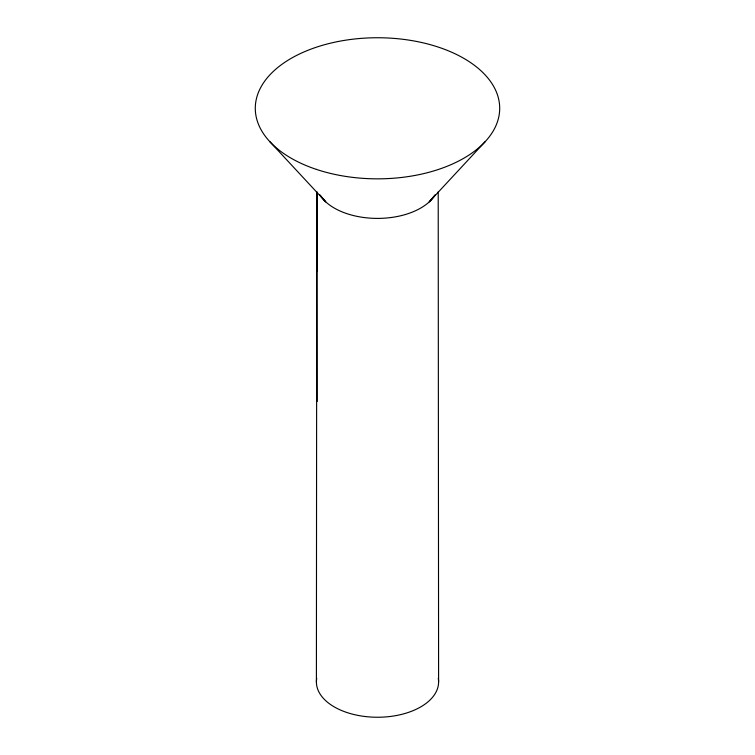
<?xml version="1.0" encoding="UTF-8"?>
<svg xmlns="http://www.w3.org/2000/svg" width="755" height="755" viewBox="0 0 755 755"><rect width="100%" height="100%" fill="white"/><g stroke="black" fill="none" stroke-linecap="round" stroke-linejoin="round"><path stroke-width="1.13" d="M316.402 681.973L316.789 191.789L317.185 401.462M435.163 194.771L429.236 201.887L485.267 141.553M269.733 141.553L325.764 201.887L319.837 194.771M438.211 191.789L438.598 681.973M316.807 192.129L316.958 270.988M434.219 196.234A61.098 35.277 0 0 1 377.5 218.403A61.098 35.277 0 0 1 320.781 196.234M438.268 678.33A61.098 35.277 0 0 1 377.5 717.25A61.098 35.277 0 0 1 316.732 678.33M316.402 169.394A122.197 70.545 0 0 0 499.697 108.295A122.197 70.545 0 0 0 316.402 47.197A122.197 70.545 0 0 0 316.402 169.394"/></g></svg>
